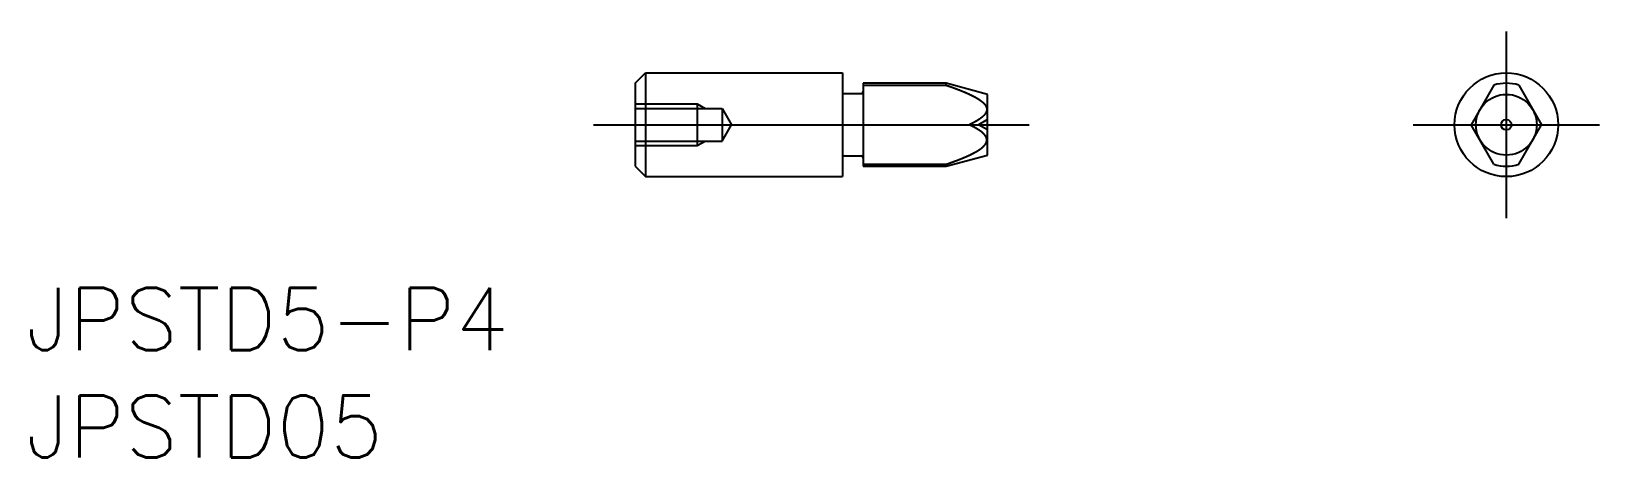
# Model space of a CAD drawing. Extents: x -71.1 to 4.5, y -16 to 4.5.
import ezdxf

# ---------------------------------------------------------------- set-up
doc = ezdxf.new("R2010")
doc.units = 0
doc.linetypes.add('CENTER', pattern=[50.8, 31.75, -6.35, 6.35, -6.35])
doc.linetypes.add('DASHED', pattern=[19.05, 12.7, -6.35])
doc.layers.get('0').update_dxf_attribs({"linetype": 'CONTINUOUS'})
doc.layers.add('CENTER', color=1, linetype='CENTER')
doc.styles.get("Standard").update_dxf_attribs({"font": 'txt.shx', "height": 3, "bigfont": 'bigfont.shx'})

msp = doc.modelspace()

# ---------------------------------------------------------------- linework, layer by layer
at = {"color": 7, "linetype": 'CONTINUOUS'}
for p, q in [((-42.019, 2), (-41.519, 2.5)), ((-41.519, 2.5), (-41.519, -2.5)), ((-41.519, 2.5), (-32.019, 2.5)), ((-32.019, 2.5), (-32.019, -2.5)), ((-42.019, 2), (-42.019, -2)), ((-27.019, 2), (-31.019, 2)), ((-31.019, 2), (-31.019, -2)), ((-31.019, 1.908), (-27.019, 1.908)), ((-25.019, 1.464), (-27.019, 2)), ((-27.019, 1.908), (-27.019, 2)), ((-0.6, 1.908), (-1.702, 0)), ((0.6, 1.908), (1.702, 0)), ((-31.919, 1.5), (-31.119, 1.5)), ((-25.019, 0), (-25.019, 1.464)), ((-31.019, 0), (-25.905, 0)), ((-25.019, -1.464), (-25.019, 0)), ((-0.6, -1.908), (-1.702, 0)), ((0.6, -1.908), (1.702, 0)), ((-31.919, -1.5), (-31.119, -1.5)), ((-27.019, -2), (-25.019, -1.464)), ((-42.019, -2), (-41.519, -2.5)), ((-31.019, -1.908), (-27.019, -1.908)), ((-31.019, -2), (-27.019, -2)), ((-27.019, -2), (-27.019, -1.908)), ((-41.519, -2.5), (-32.019, -2.5))]:
    msp.add_line(p, q, dxfattribs=at)
at = {"color": 3, "linetype": 'DASHED'}
for p, q in [((-42.019, 1), (-39.019, 1)), ((-42.019, 0.784), (-37.819, 0.784)), ((-39.019, 1), (-38.644, 0.784)), ((-39.019, 1), (-39.019, -1)), ((-37.819, 0.784), (-37.366, 0)), ((-37.819, 0.784), (-37.819, -0.784)), ((-37.819, -0.784), (-37.366, 0)), ((-25.019, 0.25), (-25.452, 0)), ((-25.019, -0.25), (-25.452, 0)), ((-42.019, -0.784), (-37.819, -0.784)), ((-42.019, -1), (-39.019, -1)), ((-39.019, -1), (-38.644, -0.784))]:
    msp.add_line(p, q, dxfattribs=at)
at = {"color": 7}
for points in [[(-27.019, 1.908, 0), (-27.014, 1.906, 0), (-27.009, 1.904, 0), (-27.004, 1.903, 0), (-26.999, 1.901, 0), (-26.994, 1.899, 0), (-26.989, 1.898, 0), (-26.984, 1.896, 0), (-26.979, 1.894, 0), (-26.974, 1.893, 0), (-26.97, 1.891, 0), (-26.965, 1.889, 0), (-26.96, 1.888, 0), (-26.955, 1.886, 0), (-26.95, 1.884, 0), (-26.945, 1.882, 0), (-26.94, 1.881, 0), (-26.935, 1.879, 0), (-26.93, 1.877, 0), (-26.925, 1.876, 0), (-26.92, 1.874, 0), (-26.915, 1.872, 0), (-26.91, 1.87, 0), (-26.906, 1.869, 0), (-26.901, 1.867, 0), (-26.896, 1.865, 0), (-26.891, 1.864, 0), (-26.886, 1.862, 0), (-26.881, 1.86, 0), (-26.876, 1.858, 0), (-26.871, 1.857, 0), (-26.866, 1.855, 0), (-26.861, 1.853, 0), (-26.857, 1.851, 0), (-26.852, 1.85, 0), (-26.847, 1.848, 0), (-26.842, 1.846, 0), (-26.837, 1.845, 0), (-26.832, 1.843, 0), (-26.827, 1.841, 0), (-26.822, 1.839, 0), (-26.817, 1.838, 0), (-26.812, 1.836, 0), (-26.807, 1.834, 0), (-26.802, 1.832, 0), (-26.798, 1.831, 0), (-26.793, 1.829, 0), (-26.788, 1.827, 0), (-26.783, 1.825, 0), (-26.778, 1.824, 0), (-26.773, 1.822, 0), (-26.768, 1.82, 0), (-26.763, 1.818, 0), (-26.759, 1.817, 0), (-26.754, 1.815, 0), (-26.749, 1.813, 0), (-26.744, 1.811, 0), (-26.739, 1.81, 0), (-26.734, 1.808, 0), (-26.729, 1.806, 0), (-26.724, 1.804, 0), (-26.719, 1.803, 0), (-26.715, 1.801, 0), (-26.71, 1.799, 0), (-26.705, 1.797, 0), (-26.7, 1.795, 0), (-26.695, 1.794, 0), (-26.69, 1.792, 0), (-26.685, 1.79, 0), (-26.68, 1.788, 0), (-26.675, 1.787, 0), (-26.671, 1.785, 0), (-26.666, 1.783, 0), (-26.661, 1.781, 0), (-26.656, 1.779, 0), (-26.651, 1.778, 0), (-26.646, 1.776, 0), (-26.641, 1.774, 0), (-26.636, 1.772, 0), (-26.631, 1.77, 0), (-26.627, 1.769, 0), (-26.622, 1.767, 0), (-26.617, 1.765, 0), (-26.612, 1.763, 0), (-26.607, 1.761, 0), (-26.602, 1.76, 0), (-26.597, 1.758, 0), (-26.593, 1.756, 0), (-26.588, 1.754, 0), (-26.583, 1.752, 0), (-26.578, 1.751, 0), (-26.573, 1.749, 0), (-26.568, 1.747, 0), (-26.563, 1.745, 0), (-26.558, 1.743, 0), (-26.554, 1.742, 0), (-26.549, 1.74, 0), (-26.544, 1.738, 0), (-26.539, 1.736, 0), (-26.534, 1.734, 0), (-26.529, 1.732, 0), (-26.524, 1.731, 0), (-26.52, 1.729, 0), (-26.515, 1.727, 0), (-26.51, 1.725, 0), (-26.505, 1.723, 0), (-26.5, 1.721, 0), (-26.495, 1.72, 0), (-26.491, 1.718, 0), (-26.486, 1.716, 0), (-26.481, 1.714, 0), (-26.476, 1.712, 0), (-26.471, 1.71, 0), (-26.466, 1.708, 0), (-26.462, 1.707, 0), (-26.457, 1.705, 0), (-26.452, 1.703, 0), (-26.447, 1.701, 0), (-26.442, 1.699, 0), (-26.437, 1.697, 0), (-26.433, 1.695, 0), (-26.428, 1.694, 0), (-26.423, 1.692, 0), (-26.418, 1.69, 0), (-26.413, 1.688, 0), (-26.408, 1.686, 0), (-26.404, 1.684, 0), (-26.399, 1.682, 0), (-26.394, 1.68, 0), (-26.389, 1.678, 0), (-26.384, 1.677, 0), (-26.379, 1.675, 0), (-26.375, 1.673, 0), (-26.37, 1.671, 0), (-26.365, 1.669, 0), (-26.36, 1.667, 0), (-26.355, 1.665, 0), (-26.351, 1.663, 0), (-26.346, 1.661, 0), (-26.341, 1.659, 0), (-26.336, 1.658, 0), (-26.331, 1.656, 0), (-26.326, 1.654, 0), (-26.322, 1.652, 0), (-26.317, 1.65, 0), (-26.312, 1.648, 0), (-26.307, 1.646, 0), (-26.302, 1.644, 0), (-26.298, 1.642, 0), (-26.293, 1.64, 0), (-26.288, 1.638, 0), (-26.283, 1.636, 0), (-26.278, 1.634, 0), (-26.274, 1.633, 0), (-26.269, 1.631, 0), (-26.264, 1.629, 0), (-26.259, 1.627, 0), (-26.254, 1.625, 0), (-26.25, 1.623, 0), (-26.245, 1.621, 0), (-26.24, 1.619, 0), (-26.235, 1.617, 0), (-26.23, 1.615, 0), (-26.226, 1.613, 0), (-26.221, 1.611, 0), (-26.216, 1.609, 0), (-26.211, 1.607, 0), (-26.206, 1.605, 0), (-26.202, 1.603, 0), (-26.197, 1.601, 0), (-26.192, 1.599, 0), (-26.187, 1.597, 0), (-26.183, 1.595, 0), (-26.178, 1.593, 0), (-26.173, 1.591, 0), (-26.168, 1.589, 0), (-26.164, 1.587, 0), (-26.159, 1.585, 0), (-26.154, 1.583, 0), (-26.149, 1.581, 0), (-26.145, 1.579, 0), (-26.14, 1.577, 0), (-26.135, 1.575, 0), (-26.13, 1.573, 0), (-26.125, 1.571, 0), (-26.121, 1.569, 0), (-26.116, 1.567, 0), (-26.111, 1.565, 0), (-26.106, 1.563, 0), (-26.102, 1.561, 0), (-26.097, 1.559, 0), (-26.092, 1.557, 0), (-26.087, 1.555, 0), (-26.083, 1.553, 0), (-26.078, 1.551, 0), (-26.073, 1.549, 0), (-26.069, 1.547, 0), (-26.064, 1.545, 0), (-26.059, 1.543, 0), (-26.054, 1.541, 0), (-26.049, 1.539, 0), (-26.045, 1.537, 0), (-26.04, 1.534, 0), (-26.035, 1.532, 0), (-26.031, 1.53, 0), (-26.026, 1.528, 0), (-26.021, 1.526, 0), (-26.016, 1.524, 0), (-26.012, 1.522, 0), (-26.007, 1.52, 0), (-26.002, 1.518, 0), (-25.997, 1.516, 0), (-25.993, 1.514, 0), (-25.988, 1.512, 0), (-25.983, 1.509, 0), (-25.979, 1.507, 0), (-25.974, 1.505, 0), (-25.969, 1.503, 0), (-25.965, 1.501, 0), (-25.96, 1.499, 0), (-25.955, 1.497, 0), (-25.95, 1.495, 0), (-25.946, 1.492, 0), (-25.941, 1.49, 0), (-25.936, 1.488, 0), (-25.932, 1.486, 0), (-25.927, 1.484, 0), (-25.922, 1.482, 0), (-25.918, 1.48, 0), (-25.913, 1.477, 0), (-25.908, 1.475, 0), (-25.904, 1.473, 0), (-25.899, 1.471, 0), (-25.894, 1.469, 0), (-25.89, 1.466, 0), (-25.885, 1.464, 0), (-25.88, 1.462, 0), (-25.876, 1.46, 0), (-25.871, 1.458, 0), (-25.866, 1.456, 0), (-25.862, 1.453, 0), (-25.857, 1.451, 0), (-25.852, 1.449, 0), (-25.848, 1.447, 0), (-25.843, 1.444, 0), (-25.838, 1.442, 0), (-25.834, 1.44, 0), (-25.829, 1.438, 0), (-25.825, 1.436, 0), (-25.82, 1.433, 0), (-25.815, 1.431, 0), (-25.811, 1.429, 0), (-25.806, 1.427, 0), (-25.801, 1.424, 0), (-25.797, 1.422, 0), (-25.792, 1.42, 0), (-25.788, 1.417, 0), (-25.783, 1.415, 0), (-25.778, 1.413, 0), (-25.774, 1.411, 0), (-25.769, 1.408, 0), (-25.765, 1.406, 0), (-25.76, 1.404, 0), (-25.755, 1.401, 0), (-25.751, 1.399, 0), (-25.746, 1.397, 0), (-25.742, 1.395, 0), (-25.737, 1.392, 0), (-25.733, 1.39, 0), (-25.728, 1.388, 0), (-25.723, 1.385, 0), (-25.719, 1.383, 0), (-25.714, 1.381, 0), (-25.71, 1.378, 0), (-25.705, 1.376, 0), (-25.701, 1.374, 0), (-25.696, 1.371, 0), (-25.692, 1.369, 0), (-25.687, 1.366, 0), (-25.682, 1.364, 0), (-25.678, 1.362, 0), (-25.673, 1.359, 0), (-25.669, 1.357, 0), (-25.664, 1.355, 0), (-25.66, 1.352, 0), (-25.655, 1.35, 0), (-25.651, 1.347, 0), (-25.646, 1.345, 0), (-25.642, 1.342, 0), (-25.637, 1.34, 0), (-25.633, 1.338, 0), (-25.628, 1.335, 0), (-25.624, 1.333, 0), (-25.619, 1.33, 0), (-25.615, 1.328, 0), (-25.61, 1.325, 0), (-25.606, 1.323, 0), (-25.602, 1.32, 0), (-25.597, 1.318, 0), (-25.593, 1.315, 0), (-25.588, 1.313, 0), (-25.584, 1.31, 0), (-25.579, 1.308, 0), (-25.575, 1.305, 0), (-25.57, 1.303, 0), (-25.566, 1.3, 0), (-25.562, 1.298, 0), (-25.557, 1.295, 0), (-25.553, 1.293, 0), (-25.549, 1.29, 0), (-25.544, 1.288, 0), (-25.54, 1.285, 0), (-25.535, 1.283, 0), (-25.531, 1.28, 0), (-25.527, 1.277, 0), (-25.522, 1.275, 0), (-25.518, 1.272, 0), (-25.514, 1.27, 0), (-25.509, 1.267, 0), (-25.505, 1.264, 0), (-25.501, 1.262, 0), (-25.496, 1.259, 0), (-25.492, 1.256, 0), (-25.488, 1.254, 0), (-25.483, 1.251, 0), (-25.479, 1.248, 0), (-25.475, 1.246, 0), (-25.471, 1.243, 0), (-25.466, 1.24, 0), (-25.462, 1.238, 0), (-25.458, 1.235, 0), (-25.454, 1.232, 0), (-25.449, 1.229, 0), (-25.445, 1.227, 0), (-25.441, 1.224, 0), (-25.437, 1.221, 0), (-25.433, 1.218, 0), (-25.428, 1.216, 0), (-25.424, 1.213, 0), (-25.42, 1.21, 0), (-25.416, 1.207, 0), (-25.412, 1.204, 0), (-25.407, 1.202, 0), (-25.403, 1.199, 0), (-25.399, 1.196, 0), (-25.395, 1.193, 0), (-25.391, 1.19, 0), (-25.387, 1.187, 0), (-25.383, 1.184, 0), (-25.378, 1.181, 0), (-25.374, 1.179, 0), (-25.37, 1.176, 0), (-25.366, 1.173, 0), (-25.362, 1.17, 0), (-25.358, 1.167, 0), (-25.354, 1.164, 0), (-25.35, 1.161, 0), (-25.346, 1.158, 0), (-25.342, 1.155, 0), (-25.338, 1.152, 0), (-25.334, 1.149, 0), (-25.33, 1.146, 0), (-25.326, 1.143, 0), (-25.322, 1.14, 0), (-25.318, 1.137, 0), (-25.314, 1.134, 0), (-25.31, 1.13, 0), (-25.306, 1.127, 0), (-25.302, 1.124, 0), (-25.298, 1.121, 0), (-25.294, 1.118, 0), (-25.29, 1.115, 0), (-25.286, 1.112, 0), (-25.282, 1.108, 0), (-25.279, 1.105, 0), (-25.275, 1.102, 0), (-25.271, 1.099, 0), (-25.267, 1.096, 0), (-25.264, 1.092, 0), (-25.26, 1.089, 0), (-25.256, 1.086, 0), (-25.252, 1.082, 0), (-25.248, 1.079, 0), (-25.245, 1.076, 0), (-25.241, 1.072, 0), (-25.238, 1.069, 0), (-25.234, 1.066, 0), (-25.23, 1.062, 0), (-25.227, 1.059, 0), (-25.223, 1.056, 0), (-25.22, 1.052, 0), (-25.216, 1.049, 0), (-25.212, 1.045, 0), (-25.209, 1.042, 0), (-25.206, 1.038, 0), (-25.202, 1.035, 0), (-25.199, 1.031, 0), (-25.195, 1.028, 0), (-25.192, 1.024, 0), (-25.189, 1.021, 0), (-25.185, 1.017, 0), (-25.182, 1.013, 0), (-25.179, 1.01, 0), (-25.175, 1.006, 0), (-25.172, 1.003, 0), (-25.169, 0.999, 0), (-25.166, 0.995, 0), (-25.163, 0.991, 0), (-25.159, 0.988, 0), (-25.156, 0.984, 0), (-25.153, 0.98, 0), (-25.15, 0.976, 0), (-25.147, 0.973, 0), (-25.144, 0.969, 0), (-25.141, 0.965, 0), (-25.138, 0.961, 0), (-25.135, 0.957, 0), (-25.133, 0.953, 0), (-25.13, 0.949, 0), (-25.127, 0.945, 0), (-25.124, 0.941, 0), (-25.122, 0.937, 0), (-25.119, 0.933, 0), (-25.116, 0.929, 0), (-25.114, 0.925, 0), (-25.111, 0.921, 0), (-25.109, 0.917, 0), (-25.106, 0.913, 0), (-25.104, 0.909, 0), (-25.102, 0.905, 0), (-25.099, 0.901, 0), (-25.097, 0.896, 0), (-25.095, 0.892, 0), (-25.093, 0.888, 0), (-25.09, 0.884, 0), (-25.088, 0.879, 0), (-25.086, 0.875, 0), (-25.084, 0.871, 0), (-25.082, 0.867, 0), (-25.081, 0.862, 0), (-25.079, 0.858, 0), (-25.077, 0.854, 0), (-25.075, 0.849, 0), (-25.074, 0.845, 0), (-25.072, 0.84, 0), (-25.071, 0.836, 0), (-25.069, 0.832, 0), (-25.068, 0.827, 0), (-25.067, 0.823, 0), (-25.065, 0.818, 0), (-25.064, 0.814, 0), (-25.063, 0.809, 0), (-25.062, 0.805, 0), (-25.061, 0.8, 0), (-25.06, 0.795, 0), (-25.059, 0.791, 0), (-25.059, 0.786, 0), (-25.058, 0.782, 0), (-25.057, 0.777, 0), (-25.057, 0.773, 0), (-25.056, 0.768, 0), (-25.056, 0.763, 0), (-25.055, 0.759, 0), (-25.055, 0.754, 0), (-25.055, 0.75, 0), (-25.055, 0.745, 0), (-25.055, 0.74, 0), (-25.055, 0.736, 0), (-25.055, 0.731, 0), (-25.055, 0.726, 0), (-25.055, 0.722, 0), (-25.055, 0.717, 0), (-25.055, 0.713, 0), (-25.056, 0.708, 0), (-25.056, 0.703, 0), (-25.057, 0.699, 0), (-25.057, 0.694, 0), (-25.058, 0.69, 0), (-25.059, 0.685, 0), (-25.059, 0.68, 0), (-25.06, 0.676, 0), (-25.061, 0.671, 0), (-25.062, 0.667, 0), (-25.064, 0.662, 0), (-25.065, 0.658, 0), (-25.066, 0.653, 0), (-25.067, 0.649, 0), (-25.069, 0.644, 0), (-25.07, 0.64, 0), (-25.072, 0.635, 0), (-25.073, 0.631, 0), (-25.075, 0.626, 0), (-25.076, 0.622, 0), (-25.078, 0.618, 0), (-25.08, 0.613, 0), (-25.082, 0.609, 0), (-25.084, 0.604, 0), (-25.085, 0.6, 0), (-25.087, 0.596, 0), (-25.09, 0.592, 0), (-25.092, 0.587, 0), (-25.094, 0.583, 0), (-25.096, 0.579, 0), (-25.098, 0.575, 0), (-25.101, 0.571, 0), (-25.103, 0.566, 0), (-25.105, 0.562, 0), (-25.108, 0.558, 0), (-25.11, 0.554, 0), (-25.113, 0.55, 0), (-25.115, 0.546, 0), (-25.118, 0.542, 0), (-25.121, 0.538, 0), (-25.123, 0.534, 0), (-25.126, 0.53, 0), (-25.129, 0.526, 0), (-25.131, 0.522, 0), (-25.134, 0.518, 0), (-25.137, 0.514, 0), (-25.14, 0.51, 0), (-25.143, 0.506, 0), (-25.146, 0.502, 0), (-25.149, 0.499, 0), (-25.152, 0.495, 0), (-25.155, 0.491, 0), (-25.158, 0.487, 0), (-25.161, 0.484, 0), (-25.164, 0.48, 0), (-25.168, 0.476, 0), (-25.171, 0.473, 0), (-25.174, 0.469, 0), (-25.177, 0.465, 0), (-25.18, 0.462, 0), (-25.184, 0.458, 0), (-25.187, 0.454, 0), (-25.191, 0.451, 0), (-25.194, 0.447, 0), (-25.197, 0.444, 0), (-25.201, 0.44, 0), (-25.204, 0.437, 0), (-25.208, 0.433, 0), (-25.211, 0.43, 0), (-25.215, 0.426, 0), (-25.218, 0.423, 0), (-25.222, 0.419, 0), (-25.225, 0.416, 0), (-25.229, 0.412, 0), (-25.233, 0.409, 0), (-25.236, 0.406, 0), (-25.24, 0.402, 0), (-25.244, 0.399, 0), (-25.247, 0.396, 0), (-25.251, 0.392, 0), (-25.255, 0.389, 0), (-25.258, 0.386, 0), (-25.262, 0.382, 0), (-25.266, 0.379, 0), (-25.27, 0.376, 0), (-25.273, 0.373, 0), (-25.277, 0.369, 0), (-25.281, 0.366, 0), (-25.285, 0.363, 0), (-25.289, 0.36, 0), (-25.293, 0.357, 0), (-25.297, 0.354, 0), (-25.3, 0.35, 0), (-25.304, 0.347, 0), (-25.308, 0.344, 0), (-25.312, 0.341, 0), (-25.316, 0.338, 0), (-25.32, 0.335, 0), (-25.324, 0.332, 0), (-25.328, 0.329, 0), (-25.332, 0.326, 0), (-25.336, 0.323, 0), (-25.34, 0.32, 0), (-25.344, 0.317, 0), (-25.348, 0.314, 0), (-25.352, 0.311, 0), (-25.356, 0.308, 0), (-25.36, 0.305, 0), (-25.364, 0.302, 0), (-25.368, 0.299, 0), (-25.372, 0.296, 0), (-25.377, 0.293, 0), (-25.381, 0.291, 0), (-25.385, 0.288, 0), (-25.389, 0.285, 0), (-25.393, 0.282, 0), (-25.397, 0.279, 0), (-25.401, 0.276, 0), (-25.405, 0.273, 0), (-25.409, 0.271, 0), (-25.414, 0.268, 0), (-25.418, 0.265, 0), (-25.422, 0.262, 0), (-25.426, 0.259, 0), (-25.43, 0.257, 0), (-25.434, 0.254, 0), (-25.439, 0.251, 0), (-25.443, 0.248, 0), (-25.447, 0.246, 0), (-25.451, 0.243, 0), (-25.456, 0.24, 0), (-25.46, 0.238, 0), (-25.464, 0.235, 0), (-25.468, 0.232, 0), (-25.473, 0.23, 0), (-25.477, 0.227, 0), (-25.481, 0.224, 0), (-25.485, 0.222, 0), (-25.49, 0.219, 0), (-25.494, 0.216, 0), (-25.498, 0.214, 0), (-25.503, 0.211, 0), (-25.507, 0.208, 0), (-25.511, 0.206, 0), (-25.516, 0.203, 0), (-25.52, 0.201, 0), (-25.524, 0.198, 0), (-25.529, 0.195, 0), (-25.533, 0.193, 0), (-25.537, 0.19, 0), (-25.542, 0.188, 0), (-25.546, 0.185, 0), (-25.55, 0.182, 0), (-25.555, 0.18, 0), (-25.559, 0.177, 0), (-25.564, 0.175, 0), (-25.568, 0.172, 0), (-25.572, 0.17, 0), (-25.577, 0.167, 0), (-25.581, 0.165, 0), (-25.585, 0.162, 0), (-25.59, 0.16, 0), (-25.594, 0.157, 0), (-25.599, 0.155, 0), (-25.603, 0.152, 0), (-25.608, 0.15, 0), (-25.612, 0.147, 0), (-25.617, 0.145, 0), (-25.621, 0.142, 0), (-25.625, 0.14, 0), (-25.63, 0.138, 0), (-25.634, 0.135, 0), (-25.639, 0.133, 0), (-25.643, 0.13, 0), (-25.648, 0.128, 0), (-25.652, 0.125, 0), (-25.657, 0.123, 0), (-25.661, 0.121, 0), (-25.666, 0.118, 0), (-25.67, 0.116, 0), (-25.675, 0.113, 0), (-25.679, 0.111, 0), (-25.684, 0.109, 0), (-25.688, 0.106, 0), (-25.693, 0.104, 0), (-25.697, 0.102, 0), (-25.702, 0.099, 0), (-25.706, 0.097, 0), (-25.711, 0.095, 0), (-25.716, 0.092, 0), (-25.72, 0.09, 0), (-25.725, 0.088, 0), (-25.729, 0.085, 0), (-25.734, 0.083, 0), (-25.738, 0.081, 0), (-25.743, 0.078, 0), (-25.747, 0.076, 0), (-25.752, 0.074, 0), (-25.757, 0.071, 0), (-25.761, 0.069, 0), (-25.766, 0.067, 0), (-25.77, 0.064, 0), (-25.775, 0.062, 0), (-25.78, 0.06, 0), (-25.784, 0.058, 0), (-25.789, 0.055, 0), (-25.793, 0.053, 0), (-25.798, 0.051, 0), (-25.803, 0.049, 0), (-25.807, 0.046, 0), (-25.812, 0.044, 0), (-25.817, 0.042, 0), (-25.821, 0.04, 0), (-25.826, 0.037, 0), (-25.83, 0.035, 0), (-25.835, 0.033, 0), (-25.84, 0.031, 0), (-25.844, 0.028, 0), (-25.849, 0.026, 0), (-25.854, 0.024, 0), (-25.858, 0.022, 0), (-25.863, 0.02, 0), (-25.867, 0.017, 0), (-25.872, 0.015, 0), (-25.877, 0.013, 0), (-25.881, 0.011, 0), (-25.886, 0.009, 0), (-25.891, 0.007, 0), (-25.895, 0.004, 0), (-25.9, 0.002, 0), (-25.905, 0, 0)], [(-27.019, -1.908, 0), (-27.014, -1.906, 0), (-27.009, -1.904, 0), (-27.004, -1.903, 0), (-26.999, -1.901, 0), (-26.994, -1.899, 0), (-26.989, -1.898, 0), (-26.984, -1.896, 0), (-26.979, -1.894, 0), (-26.974, -1.893, 0), (-26.97, -1.891, 0), (-26.965, -1.889, 0), (-26.96, -1.888, 0), (-26.955, -1.886, 0), (-26.95, -1.884, 0), (-26.945, -1.882, 0), (-26.94, -1.881, 0), (-26.935, -1.879, 0), (-26.93, -1.877, 0), (-26.925, -1.876, 0), (-26.92, -1.874, 0), (-26.915, -1.872, 0), (-26.91, -1.87, 0), (-26.906, -1.869, 0), (-26.901, -1.867, 0), (-26.896, -1.865, 0), (-26.891, -1.864, 0), (-26.886, -1.862, 0), (-26.881, -1.86, 0), (-26.876, -1.858, 0), (-26.871, -1.857, 0), (-26.866, -1.855, 0), (-26.861, -1.853, 0), (-26.857, -1.851, 0), (-26.852, -1.85, 0), (-26.847, -1.848, 0), (-26.842, -1.846, 0), (-26.837, -1.845, 0), (-26.832, -1.843, 0), (-26.827, -1.841, 0), (-26.822, -1.839, 0), (-26.817, -1.838, 0), (-26.812, -1.836, 0), (-26.807, -1.834, 0), (-26.802, -1.832, 0), (-26.798, -1.831, 0), (-26.793, -1.829, 0), (-26.788, -1.827, 0), (-26.783, -1.825, 0), (-26.778, -1.824, 0), (-26.773, -1.822, 0), (-26.768, -1.82, 0), (-26.763, -1.818, 0), (-26.759, -1.817, 0), (-26.754, -1.815, 0), (-26.749, -1.813, 0), (-26.744, -1.811, 0), (-26.739, -1.81, 0), (-26.734, -1.808, 0), (-26.729, -1.806, 0), (-26.724, -1.804, 0), (-26.719, -1.803, 0), (-26.715, -1.801, 0), (-26.71, -1.799, 0), (-26.705, -1.797, 0), (-26.7, -1.795, 0), (-26.695, -1.794, 0), (-26.69, -1.792, 0), (-26.685, -1.79, 0), (-26.68, -1.788, 0), (-26.675, -1.787, 0), (-26.671, -1.785, 0), (-26.666, -1.783, 0), (-26.661, -1.781, 0), (-26.656, -1.779, 0), (-26.651, -1.778, 0), (-26.646, -1.776, 0), (-26.641, -1.774, 0), (-26.636, -1.772, 0), (-26.631, -1.77, 0), (-26.627, -1.769, 0), (-26.622, -1.767, 0), (-26.617, -1.765, 0), (-26.612, -1.763, 0), (-26.607, -1.761, 0), (-26.602, -1.76, 0), (-26.597, -1.758, 0), (-26.593, -1.756, 0), (-26.588, -1.754, 0), (-26.583, -1.752, 0), (-26.578, -1.751, 0), (-26.573, -1.749, 0), (-26.568, -1.747, 0), (-26.563, -1.745, 0), (-26.558, -1.743, 0), (-26.554, -1.742, 0), (-26.549, -1.74, 0), (-26.544, -1.738, 0), (-26.539, -1.736, 0), (-26.534, -1.734, 0), (-26.529, -1.732, 0), (-26.524, -1.731, 0), (-26.52, -1.729, 0), (-26.515, -1.727, 0), (-26.51, -1.725, 0), (-26.505, -1.723, 0), (-26.5, -1.721, 0), (-26.495, -1.72, 0), (-26.491, -1.718, 0), (-26.486, -1.716, 0), (-26.481, -1.714, 0), (-26.476, -1.712, 0), (-26.471, -1.71, 0), (-26.466, -1.708, 0), (-26.462, -1.707, 0), (-26.457, -1.705, 0), (-26.452, -1.703, 0), (-26.447, -1.701, 0), (-26.442, -1.699, 0), (-26.437, -1.697, 0), (-26.433, -1.695, 0), (-26.428, -1.694, 0), (-26.423, -1.692, 0), (-26.418, -1.69, 0), (-26.413, -1.688, 0), (-26.408, -1.686, 0), (-26.404, -1.684, 0), (-26.399, -1.682, 0), (-26.394, -1.68, 0), (-26.389, -1.678, 0), (-26.384, -1.677, 0), (-26.379, -1.675, 0), (-26.375, -1.673, 0), (-26.37, -1.671, 0), (-26.365, -1.669, 0), (-26.36, -1.667, 0), (-26.355, -1.665, 0), (-26.351, -1.663, 0), (-26.346, -1.661, 0), (-26.341, -1.659, 0), (-26.336, -1.658, 0), (-26.331, -1.656, 0), (-26.326, -1.654, 0), (-26.322, -1.652, 0), (-26.317, -1.65, 0), (-26.312, -1.648, 0), (-26.307, -1.646, 0), (-26.302, -1.644, 0), (-26.298, -1.642, 0), (-26.293, -1.64, 0), (-26.288, -1.638, 0), (-26.283, -1.636, 0), (-26.278, -1.634, 0), (-26.274, -1.633, 0), (-26.269, -1.631, 0), (-26.264, -1.629, 0), (-26.259, -1.627, 0), (-26.254, -1.625, 0), (-26.25, -1.623, 0), (-26.245, -1.621, 0), (-26.24, -1.619, 0), (-26.235, -1.617, 0), (-26.23, -1.615, 0), (-26.226, -1.613, 0), (-26.221, -1.611, 0), (-26.216, -1.609, 0), (-26.211, -1.607, 0), (-26.206, -1.605, 0), (-26.202, -1.603, 0), (-26.197, -1.601, 0), (-26.192, -1.599, 0), (-26.187, -1.597, 0), (-26.183, -1.595, 0), (-26.178, -1.593, 0), (-26.173, -1.591, 0), (-26.168, -1.589, 0), (-26.164, -1.587, 0), (-26.159, -1.585, 0), (-26.154, -1.583, 0), (-26.149, -1.581, 0), (-26.145, -1.579, 0), (-26.14, -1.577, 0), (-26.135, -1.575, 0), (-26.13, -1.573, 0), (-26.125, -1.571, 0), (-26.121, -1.569, 0), (-26.116, -1.567, 0), (-26.111, -1.565, 0), (-26.106, -1.563, 0), (-26.102, -1.561, 0), (-26.097, -1.559, 0), (-26.092, -1.557, 0), (-26.087, -1.555, 0), (-26.083, -1.553, 0), (-26.078, -1.551, 0), (-26.073, -1.549, 0), (-26.069, -1.547, 0), (-26.064, -1.545, 0), (-26.059, -1.543, 0), (-26.054, -1.541, 0), (-26.049, -1.539, 0), (-26.045, -1.537, 0), (-26.04, -1.534, 0), (-26.035, -1.532, 0), (-26.031, -1.53, 0), (-26.026, -1.528, 0), (-26.021, -1.526, 0), (-26.016, -1.524, 0), (-26.012, -1.522, 0), (-26.007, -1.52, 0), (-26.002, -1.518, 0), (-25.997, -1.516, 0), (-25.993, -1.514, 0), (-25.988, -1.512, 0), (-25.983, -1.509, 0), (-25.979, -1.507, 0), (-25.974, -1.505, 0), (-25.969, -1.503, 0), (-25.965, -1.501, 0), (-25.96, -1.499, 0), (-25.955, -1.497, 0), (-25.95, -1.495, 0), (-25.946, -1.492, 0), (-25.941, -1.49, 0), (-25.936, -1.488, 0), (-25.932, -1.486, 0), (-25.927, -1.484, 0), (-25.922, -1.482, 0), (-25.918, -1.48, 0), (-25.913, -1.477, 0), (-25.908, -1.475, 0), (-25.904, -1.473, 0), (-25.899, -1.471, 0), (-25.894, -1.469, 0), (-25.89, -1.466, 0), (-25.885, -1.464, 0), (-25.88, -1.462, 0), (-25.876, -1.46, 0), (-25.871, -1.458, 0), (-25.866, -1.456, 0), (-25.862, -1.453, 0), (-25.857, -1.451, 0), (-25.852, -1.449, 0), (-25.848, -1.447, 0), (-25.843, -1.444, 0), (-25.838, -1.442, 0), (-25.834, -1.44, 0), (-25.829, -1.438, 0), (-25.825, -1.436, 0), (-25.82, -1.433, 0), (-25.815, -1.431, 0), (-25.811, -1.429, 0), (-25.806, -1.427, 0), (-25.801, -1.424, 0), (-25.797, -1.422, 0), (-25.792, -1.42, 0), (-25.788, -1.417, 0), (-25.783, -1.415, 0), (-25.778, -1.413, 0), (-25.774, -1.411, 0), (-25.769, -1.408, 0), (-25.765, -1.406, 0), (-25.76, -1.404, 0), (-25.755, -1.401, 0), (-25.751, -1.399, 0), (-25.746, -1.397, 0), (-25.742, -1.395, 0), (-25.737, -1.392, 0), (-25.733, -1.39, 0), (-25.728, -1.388, 0), (-25.723, -1.385, 0), (-25.719, -1.383, 0), (-25.714, -1.381, 0), (-25.71, -1.378, 0), (-25.705, -1.376, 0), (-25.701, -1.374, 0), (-25.696, -1.371, 0), (-25.692, -1.369, 0), (-25.687, -1.366, 0), (-25.682, -1.364, 0), (-25.678, -1.362, 0), (-25.673, -1.359, 0), (-25.669, -1.357, 0), (-25.664, -1.355, 0), (-25.66, -1.352, 0), (-25.655, -1.35, 0), (-25.651, -1.347, 0), (-25.646, -1.345, 0), (-25.642, -1.342, 0), (-25.637, -1.34, 0), (-25.633, -1.338, 0), (-25.628, -1.335, 0), (-25.624, -1.333, 0), (-25.619, -1.33, 0), (-25.615, -1.328, 0), (-25.61, -1.325, 0), (-25.606, -1.323, 0), (-25.602, -1.32, 0), (-25.597, -1.318, 0), (-25.593, -1.315, 0), (-25.588, -1.313, 0), (-25.584, -1.31, 0), (-25.579, -1.308, 0), (-25.575, -1.305, 0), (-25.57, -1.303, 0), (-25.566, -1.3, 0), (-25.562, -1.298, 0), (-25.557, -1.295, 0), (-25.553, -1.293, 0), (-25.549, -1.29, 0), (-25.544, -1.288, 0), (-25.54, -1.285, 0), (-25.535, -1.283, 0), (-25.531, -1.28, 0), (-25.527, -1.277, 0), (-25.522, -1.275, 0), (-25.518, -1.272, 0), (-25.514, -1.27, 0), (-25.509, -1.267, 0), (-25.505, -1.264, 0), (-25.501, -1.262, 0), (-25.496, -1.259, 0), (-25.492, -1.256, 0), (-25.488, -1.254, 0), (-25.483, -1.251, 0), (-25.479, -1.248, 0), (-25.475, -1.246, 0), (-25.471, -1.243, 0), (-25.466, -1.24, 0), (-25.462, -1.238, 0), (-25.458, -1.235, 0), (-25.454, -1.232, 0), (-25.449, -1.229, 0), (-25.445, -1.227, 0), (-25.441, -1.224, 0), (-25.437, -1.221, 0), (-25.433, -1.218, 0), (-25.428, -1.216, 0), (-25.424, -1.213, 0), (-25.42, -1.21, 0), (-25.416, -1.207, 0), (-25.412, -1.204, 0), (-25.407, -1.202, 0), (-25.403, -1.199, 0), (-25.399, -1.196, 0), (-25.395, -1.193, 0), (-25.391, -1.19, 0), (-25.387, -1.187, 0), (-25.383, -1.184, 0), (-25.378, -1.181, 0), (-25.374, -1.179, 0), (-25.37, -1.176, 0), (-25.366, -1.173, 0), (-25.362, -1.17, 0), (-25.358, -1.167, 0), (-25.354, -1.164, 0), (-25.35, -1.161, 0), (-25.346, -1.158, 0), (-25.342, -1.155, 0), (-25.338, -1.152, 0), (-25.334, -1.149, 0), (-25.33, -1.146, 0), (-25.326, -1.143, 0), (-25.322, -1.14, 0), (-25.318, -1.137, 0), (-25.314, -1.134, 0), (-25.31, -1.13, 0), (-25.306, -1.127, 0), (-25.302, -1.124, 0), (-25.298, -1.121, 0), (-25.294, -1.118, 0), (-25.29, -1.115, 0), (-25.286, -1.112, 0), (-25.282, -1.108, 0), (-25.279, -1.105, 0), (-25.275, -1.102, 0), (-25.271, -1.099, 0), (-25.267, -1.096, 0), (-25.264, -1.092, 0), (-25.26, -1.089, 0), (-25.256, -1.086, 0), (-25.252, -1.082, 0), (-25.248, -1.079, 0), (-25.245, -1.076, 0), (-25.241, -1.072, 0), (-25.238, -1.069, 0), (-25.234, -1.066, 0), (-25.23, -1.062, 0), (-25.227, -1.059, 0), (-25.223, -1.056, 0), (-25.22, -1.052, 0), (-25.216, -1.049, 0), (-25.212, -1.045, 0), (-25.209, -1.042, 0), (-25.206, -1.038, 0), (-25.202, -1.035, 0), (-25.199, -1.031, 0), (-25.195, -1.028, 0), (-25.192, -1.024, 0), (-25.189, -1.021, 0), (-25.185, -1.017, 0), (-25.182, -1.013, 0), (-25.179, -1.01, 0), (-25.175, -1.006, 0), (-25.172, -1.003, 0), (-25.169, -0.999, 0), (-25.166, -0.995, 0), (-25.163, -0.991, 0), (-25.159, -0.988, 0), (-25.156, -0.984, 0), (-25.153, -0.98, 0), (-25.15, -0.976, 0), (-25.147, -0.973, 0), (-25.144, -0.969, 0), (-25.141, -0.965, 0), (-25.138, -0.961, 0), (-25.135, -0.957, 0), (-25.133, -0.953, 0), (-25.13, -0.949, 0), (-25.127, -0.945, 0), (-25.124, -0.941, 0), (-25.122, -0.937, 0), (-25.119, -0.933, 0), (-25.116, -0.929, 0), (-25.114, -0.925, 0), (-25.111, -0.921, 0), (-25.109, -0.917, 0), (-25.106, -0.913, 0), (-25.104, -0.909, 0), (-25.102, -0.905, 0), (-25.099, -0.901, 0), (-25.097, -0.896, 0), (-25.095, -0.892, 0), (-25.093, -0.888, 0), (-25.09, -0.884, 0), (-25.088, -0.879, 0), (-25.086, -0.875, 0), (-25.084, -0.871, 0), (-25.082, -0.867, 0), (-25.081, -0.862, 0), (-25.079, -0.858, 0), (-25.077, -0.854, 0), (-25.075, -0.849, 0), (-25.074, -0.845, 0), (-25.072, -0.84, 0), (-25.071, -0.836, 0), (-25.069, -0.832, 0), (-25.068, -0.827, 0), (-25.067, -0.823, 0), (-25.065, -0.818, 0), (-25.064, -0.814, 0), (-25.063, -0.809, 0), (-25.062, -0.805, 0), (-25.061, -0.8, 0), (-25.06, -0.795, 0), (-25.059, -0.791, 0), (-25.059, -0.786, 0), (-25.058, -0.782, 0), (-25.057, -0.777, 0), (-25.057, -0.773, 0), (-25.056, -0.768, 0), (-25.056, -0.763, 0), (-25.055, -0.759, 0), (-25.055, -0.754, 0), (-25.055, -0.75, 0), (-25.055, -0.745, 0), (-25.055, -0.74, 0), (-25.055, -0.736, 0), (-25.055, -0.731, 0), (-25.055, -0.726, 0), (-25.055, -0.722, 0), (-25.055, -0.717, 0), (-25.055, -0.713, 0), (-25.056, -0.708, 0), (-25.056, -0.703, 0), (-25.057, -0.699, 0), (-25.057, -0.694, 0), (-25.058, -0.69, 0), (-25.059, -0.685, 0), (-25.059, -0.68, 0), (-25.06, -0.676, 0), (-25.061, -0.671, 0), (-25.062, -0.667, 0), (-25.064, -0.662, 0), (-25.065, -0.658, 0), (-25.066, -0.653, 0), (-25.067, -0.649, 0), (-25.069, -0.644, 0), (-25.07, -0.64, 0), (-25.072, -0.635, 0), (-25.073, -0.631, 0), (-25.075, -0.626, 0), (-25.076, -0.622, 0), (-25.078, -0.618, 0), (-25.08, -0.613, 0), (-25.082, -0.609, 0), (-25.084, -0.604, 0), (-25.085, -0.6, 0), (-25.087, -0.596, 0), (-25.09, -0.592, 0), (-25.092, -0.587, 0), (-25.094, -0.583, 0), (-25.096, -0.579, 0), (-25.098, -0.575, 0), (-25.101, -0.571, 0), (-25.103, -0.566, 0), (-25.105, -0.562, 0), (-25.108, -0.558, 0), (-25.11, -0.554, 0), (-25.113, -0.55, 0), (-25.115, -0.546, 0), (-25.118, -0.542, 0), (-25.121, -0.538, 0), (-25.123, -0.534, 0), (-25.126, -0.53, 0), (-25.129, -0.526, 0), (-25.131, -0.522, 0), (-25.134, -0.518, 0), (-25.137, -0.514, 0), (-25.14, -0.51, 0), (-25.143, -0.506, 0), (-25.146, -0.502, 0), (-25.149, -0.499, 0), (-25.152, -0.495, 0), (-25.155, -0.491, 0), (-25.158, -0.487, 0), (-25.161, -0.484, 0), (-25.164, -0.48, 0), (-25.168, -0.476, 0), (-25.171, -0.473, 0), (-25.174, -0.469, 0), (-25.177, -0.465, 0), (-25.18, -0.462, 0), (-25.184, -0.458, 0), (-25.187, -0.454, 0), (-25.191, -0.451, 0), (-25.194, -0.447, 0), (-25.197, -0.444, 0), (-25.201, -0.44, 0), (-25.204, -0.437, 0), (-25.208, -0.433, 0), (-25.211, -0.43, 0), (-25.215, -0.426, 0), (-25.218, -0.423, 0), (-25.222, -0.419, 0), (-25.225, -0.416, 0), (-25.229, -0.412, 0), (-25.233, -0.409, 0), (-25.236, -0.406, 0), (-25.24, -0.402, 0), (-25.244, -0.399, 0), (-25.247, -0.396, 0), (-25.251, -0.392, 0), (-25.255, -0.389, 0), (-25.258, -0.386, 0), (-25.262, -0.382, 0), (-25.266, -0.379, 0), (-25.27, -0.376, 0), (-25.273, -0.373, 0), (-25.277, -0.369, 0), (-25.281, -0.366, 0), (-25.285, -0.363, 0), (-25.289, -0.36, 0), (-25.293, -0.357, 0), (-25.297, -0.354, 0), (-25.3, -0.35, 0), (-25.304, -0.347, 0), (-25.308, -0.344, 0), (-25.312, -0.341, 0), (-25.316, -0.338, 0), (-25.32, -0.335, 0), (-25.324, -0.332, 0), (-25.328, -0.329, 0), (-25.332, -0.326, 0), (-25.336, -0.323, 0), (-25.34, -0.32, 0), (-25.344, -0.317, 0), (-25.348, -0.314, 0), (-25.352, -0.311, 0), (-25.356, -0.308, 0), (-25.36, -0.305, 0), (-25.364, -0.302, 0), (-25.368, -0.299, 0), (-25.372, -0.296, 0), (-25.377, -0.293, 0), (-25.381, -0.291, 0), (-25.385, -0.288, 0), (-25.389, -0.285, 0), (-25.393, -0.282, 0), (-25.397, -0.279, 0), (-25.401, -0.276, 0), (-25.405, -0.273, 0), (-25.409, -0.271, 0), (-25.414, -0.268, 0), (-25.418, -0.265, 0), (-25.422, -0.262, 0), (-25.426, -0.259, 0), (-25.43, -0.257, 0), (-25.434, -0.254, 0), (-25.439, -0.251, 0), (-25.443, -0.248, 0), (-25.447, -0.246, 0), (-25.451, -0.243, 0), (-25.456, -0.24, 0), (-25.46, -0.238, 0), (-25.464, -0.235, 0), (-25.468, -0.232, 0), (-25.473, -0.23, 0), (-25.477, -0.227, 0), (-25.481, -0.224, 0), (-25.485, -0.222, 0), (-25.49, -0.219, 0), (-25.494, -0.216, 0), (-25.498, -0.214, 0), (-25.503, -0.211, 0), (-25.507, -0.208, 0), (-25.511, -0.206, 0), (-25.516, -0.203, 0), (-25.52, -0.201, 0), (-25.524, -0.198, 0), (-25.529, -0.195, 0), (-25.533, -0.193, 0), (-25.537, -0.19, 0), (-25.542, -0.188, 0), (-25.546, -0.185, 0), (-25.55, -0.182, 0), (-25.555, -0.18, 0), (-25.559, -0.177, 0), (-25.564, -0.175, 0), (-25.568, -0.172, 0), (-25.572, -0.17, 0), (-25.577, -0.167, 0), (-25.581, -0.165, 0), (-25.585, -0.162, 0), (-25.59, -0.16, 0), (-25.594, -0.157, 0), (-25.599, -0.155, 0), (-25.603, -0.152, 0), (-25.608, -0.15, 0), (-25.612, -0.147, 0), (-25.617, -0.145, 0), (-25.621, -0.142, 0), (-25.625, -0.14, 0), (-25.63, -0.138, 0), (-25.634, -0.135, 0), (-25.639, -0.133, 0), (-25.643, -0.13, 0), (-25.648, -0.128, 0), (-25.652, -0.125, 0), (-25.657, -0.123, 0), (-25.661, -0.121, 0), (-25.666, -0.118, 0), (-25.67, -0.116, 0), (-25.675, -0.113, 0), (-25.679, -0.111, 0), (-25.684, -0.109, 0), (-25.688, -0.106, 0), (-25.693, -0.104, 0), (-25.697, -0.102, 0), (-25.702, -0.099, 0), (-25.706, -0.097, 0), (-25.711, -0.095, 0), (-25.716, -0.092, 0), (-25.72, -0.09, 0), (-25.725, -0.088, 0), (-25.729, -0.085, 0), (-25.734, -0.083, 0), (-25.738, -0.081, 0), (-25.743, -0.078, 0), (-25.747, -0.076, 0), (-25.752, -0.074, 0), (-25.757, -0.071, 0), (-25.761, -0.069, 0), (-25.766, -0.067, 0), (-25.77, -0.064, 0), (-25.775, -0.062, 0), (-25.78, -0.06, 0), (-25.784, -0.058, 0), (-25.789, -0.055, 0), (-25.793, -0.053, 0), (-25.798, -0.051, 0), (-25.803, -0.049, 0), (-25.807, -0.046, 0), (-25.812, -0.044, 0), (-25.817, -0.042, 0), (-25.821, -0.04, 0), (-25.826, -0.037, 0), (-25.83, -0.035, 0), (-25.835, -0.033, 0), (-25.84, -0.031, 0), (-25.844, -0.028, 0), (-25.849, -0.026, 0), (-25.854, -0.024, 0), (-25.858, -0.022, 0), (-25.863, -0.02, 0), (-25.867, -0.017, 0), (-25.872, -0.015, 0), (-25.877, -0.013, 0), (-25.881, -0.011, 0), (-25.886, -0.009, 0), (-25.891, -0.007, 0), (-25.895, -0.004, 0), (-25.9, -0.002, 0), (-25.905, 0, 0)]]:
    msp.add_polyline3d(points, dxfattribs=at)
at = {"color": 7, "linetype": 'CONTINUOUS'}
for radius in [2.5, 1.465, 0.25]:
    msp.add_circle((0, 0), radius, dxfattribs=at)
for centre, radius, start, end in [((-31.919, 1.6), 0.1, 180, 270), ((-31.119, 1.6), 0.1, 270, 0), ((0, 0), 2, 72.54239, 107.4576), ((-31.919, -1.6), 0.1, 90, 180), ((-31.119, -1.6), 0.1, 0, 90), ((0, 0), 2, 252.5424, 287.45761)]:
    msp.add_arc(centre, radius, start, end, dxfattribs=at)
at = {"layer": 'CENTER', "color": 1, "linetype": 'CENTER'}
for p, q in [((0, 4.5), (0, -4.5)), ((-44.019, 0), (-23.019, 0)), ((-4.5, 0), (4.5, 0))]:
    msp.add_line(p, q, dxfattribs=at)

# ---------------------------------------------------------------- texts
at = {"color": 7, "linetype": 'CONTINUOUS'}
for s, p in [('JPSTD5-P4', (-71.389, -10.867)), ('JPSTD05', (-71.389, -16.046))]:
    msp.add_text(s, height=3, dxfattribs=at).set_placement(p)

doc.saveas('drawing.dxf')
